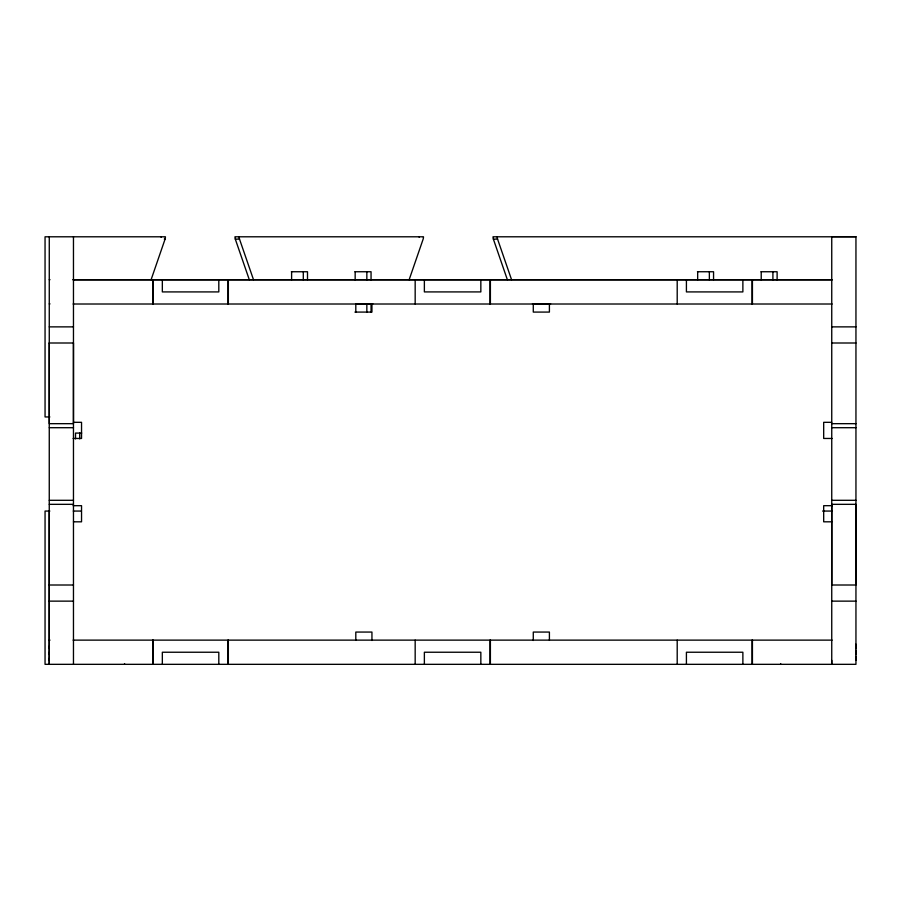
<?xml version="1.0" encoding="UTF-8"?>
<svg xmlns="http://www.w3.org/2000/svg" width="901" height="901" viewBox="0 0 901 901"><rect width="100%" height="100%" fill="white"/><g stroke="black" fill="none" stroke-linecap="round" stroke-linejoin="round"><path stroke-width="1.35" d="M49.262 511.058L49.251 664.33L49.273 236.794M831.747 660.377L831.747 664.33L831.747 236.67L855.95 236.67L855.95 664.33L45.05 664.33L45.061 511.058L49.859 511.058M855.95 656.266L855.95 660.298M855.95 650.218L855.95 654.25M855.95 644.159L855.95 648.191M49.273 640.149L50.005 640.127M151.109 279.67L165.086 239.103A8.064 7.94 90 0 0 165.424 236.794L45.05 236.794L45.061 416.949L49.859 416.949M409.167 279.67L423.155 239.103A8.064 7.94 90 0 0 423.481 236.794L234.97 236.794A8.064 7.94 -90 0 0 235.296 239.103L249.284 279.67M855.95 236.794L493.027 236.794A8.064 7.94 90 0 0 493.365 239.103L507.353 279.67M164.297 239.103L165.086 239.103M235.296 239.103L239.508 239.103L253.485 279.67M493.365 239.103L497.566 239.103L511.554 279.67M291.372 271.742L307.5 271.742L307.5 279.817M354.926 271.742L371.054 271.742L371.054 279.817M697.442 271.742L713.558 271.742L713.558 279.817M760.996 271.742L777.112 271.742L777.112 279.817M49.273 279.693L50.005 279.693M73.082 279.693L832.141 279.693M73.116 279.817L832.096 279.817M49.273 303.896L50.005 303.896M355.974 303.896L372.834 303.896M532.435 303.896L550.646 303.896M73.116 304.009L832.096 304.009M354.926 312.084L371.944 312.084L371.944 303.66M49.273 326.872L73.465 326.872M831.747 326.872L855.95 326.872M831.747 342.999L855.95 342.999M73.465 422.321L81.541 422.321L81.541 438.46L73.116 438.46M831.747 422.321L823.683 422.321L823.683 438.46L832.096 438.46M831.747 423.673L855.95 423.673M49.273 427.705L73.465 427.705M831.747 427.705L855.95 427.705M81.698 433.077L75.515 433.077L75.515 438.877M49.273 500.303L73.465 500.303M831.747 500.303L855.95 500.303M49.273 504.335L73.465 504.335M73.116 505.686L81.541 505.686L81.541 521.814L73.465 521.814M832.096 505.686L823.683 505.686L823.683 521.814L831.747 521.814M73.263 511.058L81.056 511.058M822.59 511.058L832.096 511.058M49.273 585.008L73.465 585.008M49.273 601.136L73.465 601.136M831.747 601.136L855.95 601.136M73.116 640.127L832.096 640.127M49.273 652.234L49.273 654.25M49.273 646.175L49.273 648.191M49.273 658.282L49.273 660.298M780.66 663.575L780.66 664.33M772.912 271.742L772.912 279.817M761.221 271.742L761.221 279.817M752.425 279.817L752.425 304.009M752.425 640.127L752.425 664.33M752.087 279.817L752.087 304.009M752.087 640.127L752.087 664.33M742.875 279.817L742.875 291.913L686.416 291.913L686.416 279.817M742.875 664.33L742.875 652.234L686.416 652.234L686.416 664.33M709.357 271.742L709.357 279.817M697.667 271.742L697.667 279.817M677.203 279.817L677.203 304.009M677.203 640.127L677.203 664.33M549.407 304.009L549.407 312.084L533.279 312.084L533.279 303.66M549.407 640.127L549.407 632.063L533.279 632.063L533.279 640.476M490.392 279.817L490.392 304.009M490.392 640.127L490.392 664.33M490.054 279.817L490.054 304.009M490.054 640.127L490.054 664.33M480.841 279.817L480.841 291.913L424.371 291.913L424.371 279.817M480.841 664.33L480.841 652.234L424.371 652.234L424.371 664.33M415.17 279.817L415.17 304.009M415.17 640.127L415.17 664.33M371.944 640.476L371.944 632.063L355.805 632.063L355.805 640.127M371.054 304.009L371.054 312.084M366.842 271.742L366.842 279.817M366.842 304.009L366.842 312.084M355.805 304.009L355.805 312.084M355.163 271.742L355.163 279.817M303.299 271.742L303.299 279.817M291.609 271.742L291.609 279.817M228.358 279.817L228.358 304.009M228.347 640.127L228.347 664.33M228.021 279.817L228.021 304.009M228.009 640.127L228.009 664.33M218.808 279.817L218.808 291.913L162.338 291.913L162.338 279.817M218.808 664.33L218.808 652.234L162.338 652.234L162.338 664.33M153.125 279.817L153.125 304.009M153.125 640.127L153.125 664.33M152.798 279.817L152.798 304.009M152.787 640.127L152.787 664.33M124.563 663.575L124.563 664.33M79.716 433.077L79.716 438.877M73.465 236.794L73.465 664.33M497.566 239.103A8.064 7.94 90 0 1 497.239 236.794M161.223 236.794A8.064 7.94 90 0 1 161.2 237.368M239.508 239.103A8.064 7.94 -90 0 1 239.17 236.794M419.28 236.794A8.064 7.94 -90 0 1 419.258 237.368M49.273 342.999L49.273 423.673L73.465 423.673L73.465 342.999L49.273 342.999M831.747 504.335L831.747 585.008L855.95 585.008L855.95 504.335L831.747 504.335"/></g></svg>
